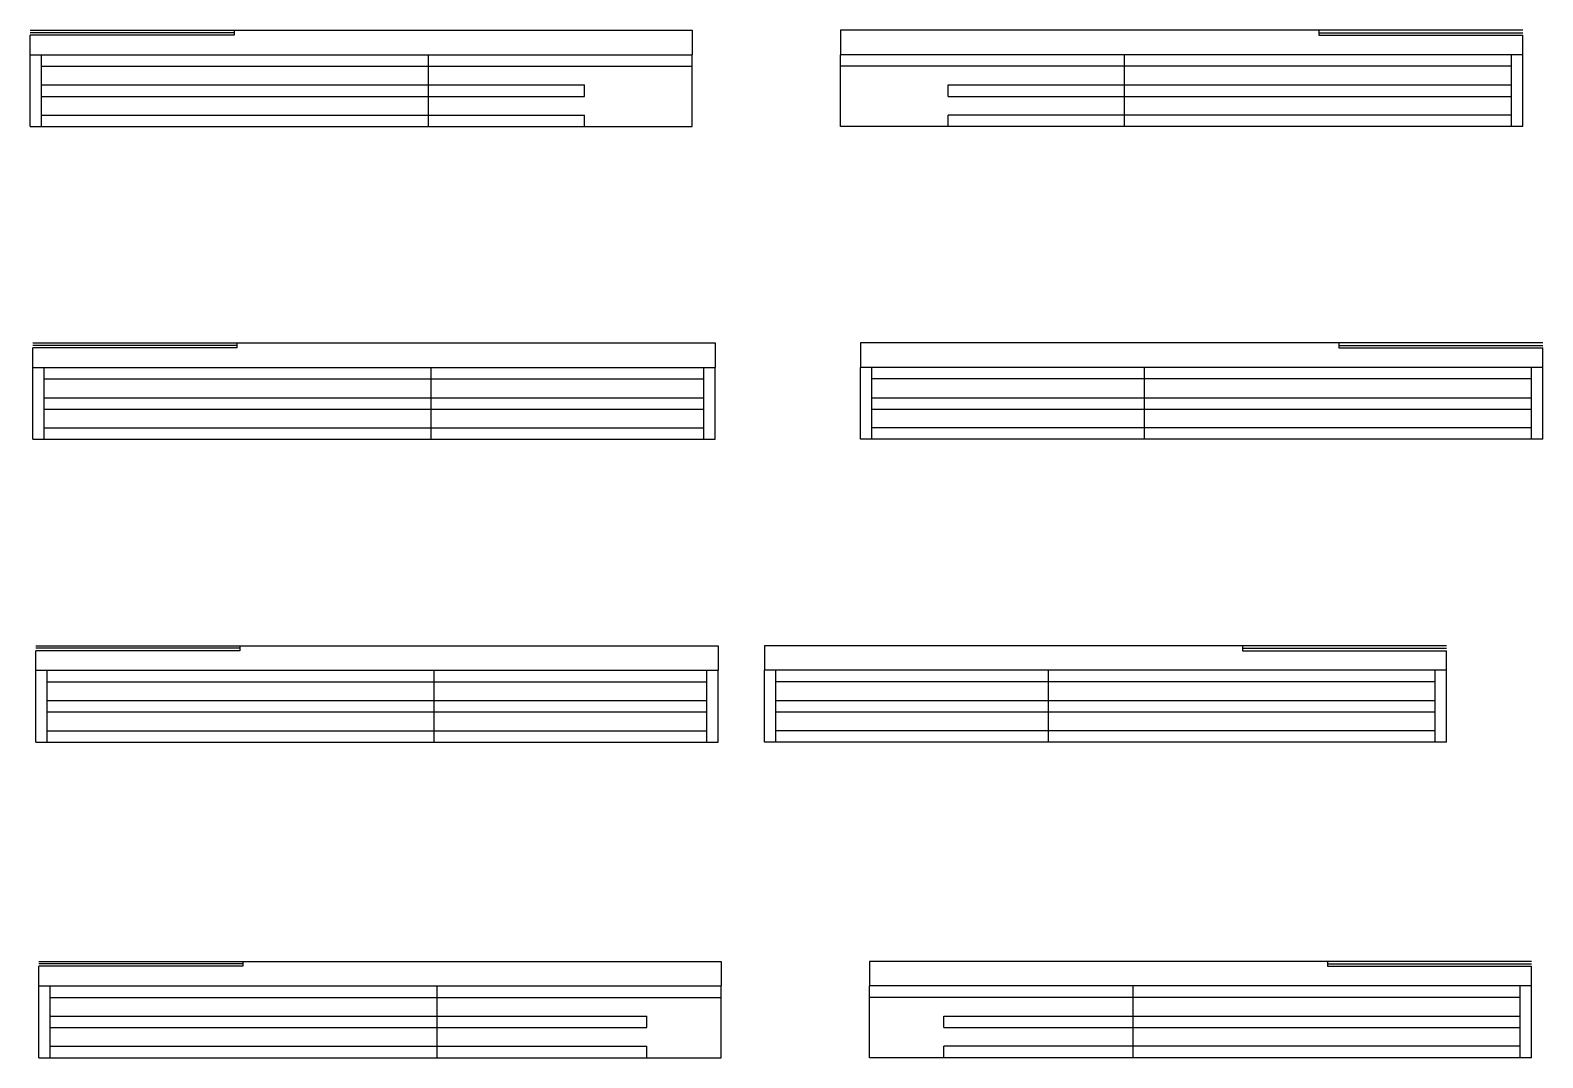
# Model space of a CAD drawing. Header units: metres. Extents: x 3051 to 9026, y 5248 to 7046.
# Drawn here: x 3051 to 3977, y 5248 to 5877 of the extents above.
import ezdxf

# ---------------------------------------------------------------- set-up
doc = ezdxf.new("R2010")
doc.units = ezdxf.units.M
for name, color, linetype in [('COTA', 7, 'Continuous'), ('Painéis', 7, 'Continuous'), ('SARR_2.2x7', 7, 'Continuous'), ('SARR_EDITAR', 7, 'Continuous')]:
    doc.layers.add(name, color=color, linetype=linetype)

msp = doc.modelspace()

# ---------------------------------------------------------------- linework, layer by layer
at = {"layer": 'COTA', "color": 7, "lineweight": 25}
for p, q in [((3175.67, 5877.29), (3456.17, 5877.29)), ((3456.17, 5877.29), (3456.17, 5862.29)), ((3547.12, 5877.29), (3547.12, 5862.29)), ((3840.12, 5877.29), (3547.12, 5877.29)), ((3050.67, 5862.29), (3050.67, 5874.29)), ((3965.12, 5862.29), (3965.12, 5874.29)), ((3052.28, 5670.74), (3052.28, 5682.74)), ((3177.28, 5685.74), (3470.28, 5685.74)), ((3470.28, 5685.74), (3470.28, 5670.74)), ((3559.3, 5685.74), (3559.3, 5670.74)), ((3852.3, 5685.74), (3559.3, 5685.74)), ((3977.3, 5670.74), (3977.3, 5682.74)), ((3054.12, 5485.23), (3054.12, 5497.23)), ((3179.12, 5500.23), (3472.12, 5500.23)), ((3472.12, 5500.23), (3472.12, 5485.23)), ((3500.43, 5500.23), (3500.43, 5485.23)), ((3793.43, 5500.23), (3500.43, 5500.23)), ((3918.43, 5485.23), (3918.43, 5497.23)), ((3055.91, 5291.92), (3055.91, 5303.92)), ((3180.91, 5306.92), (3473.91, 5306.92)), ((3473.91, 5306.92), (3473.91, 5291.92)), ((3564.86, 5306.92), (3564.86, 5291.92)), ((3845.36, 5306.92), (3564.86, 5306.92)), ((3970.36, 5291.92), (3970.36, 5303.92))]:
    msp.add_line(p, q, dxfattribs=at)
at = {"layer": 'Painéis', "color": 7, "lineweight": 25}
for p, q in [((3050.67, 5862.29), (3456.17, 5862.29)), ((3050.67, 5818.29), (3050.67, 5862.29)), ((3294.67, 5818.29), (3294.67, 5862.29)), ((3456.17, 5818.29), (3456.17, 5862.29)), ((3965.12, 5862.29), (3547.12, 5862.29)), ((3547.12, 5818.29), (3547.12, 5862.29)), ((3721.12, 5818.29), (3721.12, 5862.29)), ((3965.12, 5818.29), (3965.12, 5862.29)), ((3050.67, 5818.29), (3456.17, 5818.29)), ((3965.12, 5818.29), (3547.12, 5818.29)), ((3052.28, 5670.74), (3470.28, 5670.74)), ((3052.28, 5626.74), (3052.28, 5670.74)), ((3296.28, 5626.74), (3296.28, 5670.74)), ((3470.28, 5626.74), (3470.28, 5670.74)), ((3977.3, 5670.74), (3559.3, 5670.74)), ((3559.3, 5626.74), (3559.3, 5670.74)), ((3733.3, 5626.74), (3733.3, 5670.74)), ((3977.3, 5626.74), (3977.3, 5670.74)), ((3052.28, 5626.74), (3470.28, 5626.74)), ((3977.3, 5626.74), (3559.3, 5626.74)), ((3054.12, 5485.23), (3472.12, 5485.23)), ((3054.12, 5441.23), (3054.12, 5485.23)), ((3298.12, 5441.23), (3298.12, 5485.23)), ((3472.12, 5441.23), (3472.12, 5485.23)), ((3918.43, 5485.23), (3500.43, 5485.23)), ((3500.43, 5441.23), (3500.43, 5485.23)), ((3674.43, 5441.23), (3674.43, 5485.23)), ((3918.43, 5441.23), (3918.43, 5485.23)), ((3054.12, 5441.23), (3472.12, 5441.23)), ((3918.43, 5441.23), (3500.43, 5441.23)), ((3055.91, 5291.92), (3473.91, 5291.92)), ((3055.91, 5247.92), (3055.91, 5291.92)), ((3299.91, 5247.92), (3299.91, 5291.92)), ((3473.91, 5247.92), (3473.91, 5291.92)), ((3970.36, 5291.92), (3564.86, 5291.92)), ((3564.86, 5247.92), (3564.86, 5291.92)), ((3726.36, 5247.92), (3726.36, 5291.92)), ((3970.36, 5247.92), (3970.36, 5291.92)), ((3055.91, 5247.92), (3473.91, 5247.92)), ((3970.36, 5247.92), (3564.86, 5247.92))]:
    msp.add_line(p, q, dxfattribs=at)
for points in [[(3050.67, 5877.29), (3175.67, 5877.29), (3175.67, 5874.29), (3050.67, 5874.29)], [(3965.12, 5877.29), (3840.12, 5877.29), (3840.12, 5874.29), (3965.12, 5874.29)], [(3052.28, 5685.74), (3177.28, 5685.74), (3177.28, 5682.74), (3052.28, 5682.74)], [(3977.3, 5685.74), (3852.3, 5685.74), (3852.3, 5682.74), (3977.3, 5682.74)], [(3054.12, 5500.23), (3179.12, 5500.23), (3179.12, 5497.23), (3054.12, 5497.23)], [(3918.43, 5500.23), (3793.43, 5500.23), (3793.43, 5497.23), (3918.43, 5497.23)], [(3055.91, 5306.92), (3180.91, 5306.92), (3180.91, 5303.92), (3055.91, 5303.92)], [(3970.36, 5306.92), (3845.36, 5306.92), (3845.36, 5303.92), (3970.36, 5303.92)]]:
    msp.add_lwpolyline(points, dxfattribs=at)
at = {"layer": 'SARR_2.2x7', "color": 7, "lineweight": 25}
for p, q in [((3057.62, 5818.29), (3057.62, 5862.29)), ((3958.16, 5818.29), (3958.16, 5862.29)), ((3057.62, 5855.29), (3294.67, 5855.29)), ((3294.67, 5855.29), (3456.17, 5855.29)), ((3721.12, 5855.29), (3547.12, 5855.29)), ((3958.16, 5855.29), (3721.12, 5855.29)), ((3057.62, 5843.79), (3294.67, 5843.79)), ((3294.67, 5843.79), (3390.17, 5843.79)), ((3390.17, 5836.79), (3390.17, 5843.79)), ((3613.12, 5843.79), (3721.12, 5843.79)), ((3613.12, 5836.79), (3613.12, 5843.79)), ((3721.12, 5843.79), (3958.16, 5843.79)), ((3057.62, 5836.79), (3294.67, 5836.79)), ((3294.67, 5836.79), (3390.17, 5836.79)), ((3613.12, 5836.79), (3721.12, 5836.79)), ((3721.12, 5836.79), (3958.16, 5836.79)), ((3057.62, 5825.29), (3294.67, 5825.29)), ((3294.67, 5825.29), (3390.17, 5825.29)), ((3390.17, 5818.29), (3390.17, 5825.29)), ((3721.12, 5825.29), (3613.12, 5825.29)), ((3613.12, 5818.29), (3613.12, 5825.29)), ((3958.16, 5825.29), (3721.12, 5825.29)), ((3059.23, 5626.74), (3059.23, 5670.74)), ((3059.23, 5663.74), (3296.28, 5663.74)), ((3296.28, 5663.74), (3463.32, 5663.74)), ((3463.32, 5626.74), (3463.32, 5670.74)), ((3566.26, 5626.74), (3566.26, 5670.74)), ((3733.3, 5663.74), (3566.26, 5663.74)), ((3970.35, 5663.74), (3733.3, 5663.74)), ((3970.35, 5626.74), (3970.35, 5670.74)), ((3059.23, 5652.24), (3296.28, 5652.24)), ((3059.23, 5645.24), (3296.28, 5645.24)), ((3296.28, 5652.24), (3463.32, 5652.24)), ((3296.28, 5645.24), (3463.32, 5645.24)), ((3566.26, 5652.24), (3733.3, 5652.24)), ((3566.26, 5645.24), (3733.3, 5645.24)), ((3733.3, 5652.24), (3970.35, 5652.24)), ((3733.3, 5645.24), (3970.35, 5645.24)), ((3059.23, 5633.74), (3296.28, 5633.74)), ((3296.28, 5633.74), (3463.32, 5633.74)), ((3733.3, 5633.74), (3566.26, 5633.74)), ((3970.35, 5633.74), (3733.3, 5633.74)), ((3061.07, 5441.23), (3061.07, 5485.23)), ((3061.07, 5478.23), (3298.12, 5478.23)), ((3298.12, 5478.23), (3465.16, 5478.23)), ((3465.16, 5441.23), (3465.16, 5485.23)), ((3507.39, 5441.23), (3507.39, 5485.23)), ((3674.43, 5478.23), (3507.39, 5478.23)), ((3911.48, 5478.23), (3674.43, 5478.23)), ((3911.48, 5441.23), (3911.48, 5485.23)), ((3061.07, 5466.73), (3298.12, 5466.73)), ((3061.07, 5459.73), (3298.12, 5459.73)), ((3298.12, 5466.73), (3465.16, 5466.73)), ((3298.12, 5459.73), (3465.16, 5459.73)), ((3507.39, 5466.73), (3674.43, 5466.73)), ((3507.39, 5459.73), (3674.43, 5459.73)), ((3674.43, 5466.73), (3911.48, 5466.73)), ((3674.43, 5459.73), (3911.48, 5459.73)), ((3061.07, 5448.23), (3298.12, 5448.23)), ((3298.12, 5448.23), (3465.16, 5448.23)), ((3674.43, 5448.23), (3507.39, 5448.23)), ((3911.48, 5448.23), (3674.43, 5448.23)), ((3062.87, 5247.92), (3062.87, 5291.92)), ((3963.4, 5247.92), (3963.4, 5291.92)), ((3062.87, 5284.92), (3299.91, 5284.92)), ((3299.91, 5284.92), (3473.91, 5284.92)), ((3726.36, 5284.92), (3564.86, 5284.92)), ((3963.4, 5284.92), (3726.36, 5284.92)), ((3062.87, 5273.42), (3299.91, 5273.42)), ((3299.91, 5273.42), (3428.41, 5273.42)), ((3428.41, 5266.42), (3428.41, 5273.42)), ((3610.36, 5273.42), (3726.36, 5273.42)), ((3610.36, 5266.42), (3610.36, 5273.42)), ((3726.36, 5273.42), (3963.4, 5273.42)), ((3062.87, 5266.42), (3299.91, 5266.42)), ((3299.91, 5266.42), (3428.41, 5266.42)), ((3610.36, 5266.42), (3726.36, 5266.42)), ((3726.36, 5266.42), (3963.4, 5266.42)), ((3062.87, 5254.92), (3299.91, 5254.92)), ((3299.91, 5254.92), (3428.41, 5254.92)), ((3428.41, 5247.92), (3428.41, 5254.92)), ((3726.36, 5254.92), (3610.36, 5254.92)), ((3610.36, 5247.92), (3610.36, 5254.92)), ((3963.4, 5254.92), (3726.36, 5254.92))]:
    msp.add_line(p, q, dxfattribs=at)
at = {"layer": 'SARR_EDITAR', "color": 7, "lineweight": 25}
for p, q in [((3175.67, 5875.79), (3050.67, 5875.79)), ((3840.12, 5875.79), (3965.12, 5875.79)), ((3177.28, 5684.24), (3052.28, 5684.24)), ((3852.3, 5684.24), (3977.3, 5684.24)), ((3179.12, 5498.73), (3054.12, 5498.73)), ((3793.43, 5498.73), (3918.43, 5498.73)), ((3180.91, 5305.42), (3055.91, 5305.42)), ((3845.36, 5305.42), (3970.36, 5305.42))]:
    msp.add_line(p, q, dxfattribs=at)

doc.saveas('drawing.dxf')
